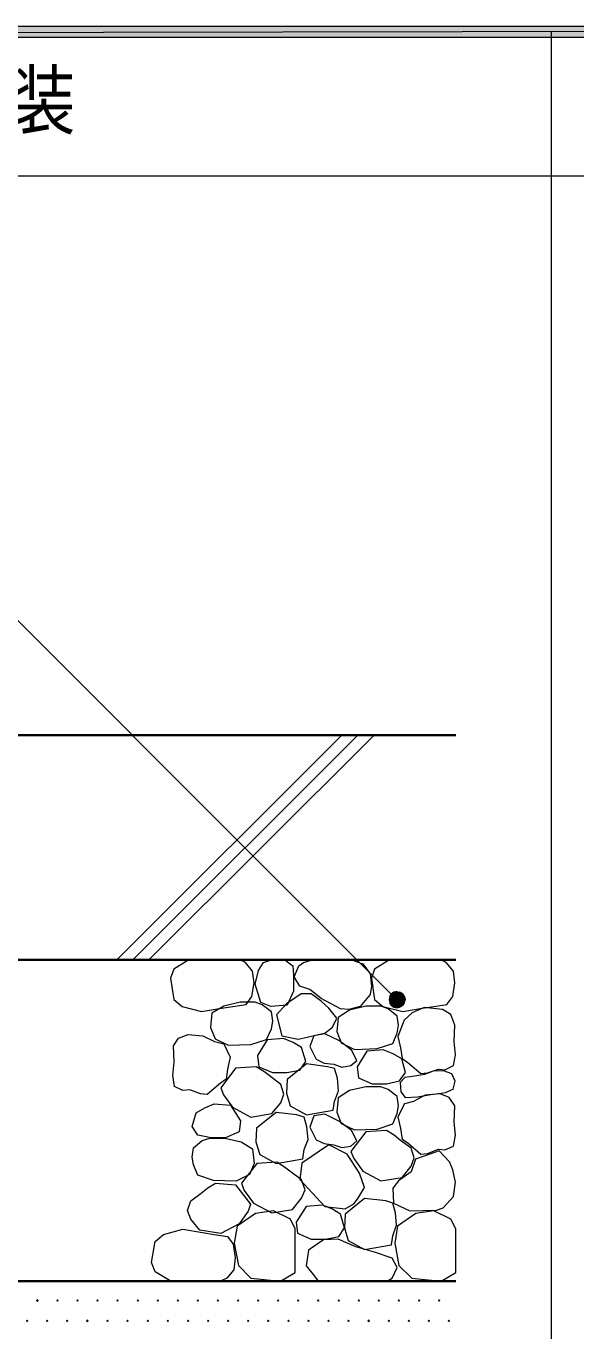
# Model space of a CAD drawing. Header units: millimetres. Extents: x 0 to 420, y 0 to 297.
# Drawn here: x 177.5 to 211.7, y 85.1 to 166.3 of the extents above; entities that cross this region are included whole.
import ezdxf
from ezdxf.enums import TextEntityAlignment as Align

# ---------------------------------------------------------------- set-up
doc = ezdxf.new("R2010")
doc.units = ezdxf.units.MM
doc.styles.add('kst32b', font='NotoSansJP-Variable.ttf')

msp = doc.modelspace()

# ---------------------------------------------------------------- hatches: boundary and pattern name
h = msp.add_hatch(color=7)
h.paths.add_polyline_path([(394.166, 165.629), (394.166, 166.328), (26.183, 165.629), (394.166, 165.629)])
h.paths.add_polyline_path([(394.166, 166.328), (26.183, 165.629), (26.183, 166.328), (394.166, 166.328)])
h = msp.add_hatch(color=7)
h.paths.add_polyline_path([(200.364, 106.193), (200.216, 106.087), (200.554, 105.727), (200.364, 106.193)])
h.paths.add_polyline_path([(200.216, 106.087), (200.554, 105.727), (200.11, 105.918), (200.216, 106.087)])
h.paths.add_polyline_path([(200.554, 105.727), (200.11, 105.918), (200.067, 105.727), (200.554, 105.727)])
h = msp.add_hatch(color=7)
h.paths.add_polyline_path([(200.067, 105.727), (200.11, 105.537), (200.554, 105.727), (200.067, 105.727)])
h.paths.add_polyline_path([(200.11, 105.537), (200.554, 105.727), (200.216, 105.368), (200.11, 105.537)])
h.paths.add_polyline_path([(200.554, 105.727), (200.216, 105.368), (200.364, 105.262), (200.554, 105.727)])
h = msp.add_hatch(color=7)
h.paths.add_polyline_path([(200.914, 106.087), (200.745, 106.193), (200.554, 105.727), (200.914, 106.087)])
h.paths.add_polyline_path([(200.745, 106.193), (200.554, 105.727), (200.554, 106.236), (200.745, 106.193)])
h.paths.add_polyline_path([(200.554, 105.727), (200.554, 106.236), (200.364, 106.193), (200.554, 105.727)])
for points in [[(200.364, 105.262), (200.554, 105.22), (200.554, 105.727), (200.364, 105.262)], [(178.181, 87.037), (178.16, 87.016), (178.139, 86.995), (178.16, 86.974), (178.181, 86.953), (178.202, 86.974), (178.223, 86.995), (178.202, 87.016), (178.181, 87.037)], [(179.43, 87.037), (179.409, 87.016), (179.387, 86.995), (179.409, 86.974), (179.43, 86.953), (179.451, 86.974), (179.472, 86.995), (179.451, 87.016), (179.43, 87.037)], [(180.679, 87.037), (180.658, 87.016), (180.636, 86.995), (180.658, 86.974), (180.679, 86.953), (180.7, 86.974), (180.721, 86.995), (180.7, 87.016), (180.679, 87.037)], [(181.928, 87.037), (181.906, 87.016), (181.885, 86.995), (181.906, 86.974), (181.928, 86.953), (181.949, 86.974), (181.97, 86.995), (181.949, 87.016), (181.928, 87.037)], [(183.176, 87.037), (183.155, 87.016), (183.134, 86.995), (183.155, 86.974), (183.176, 86.953), (183.197, 86.974), (183.219, 86.995), (183.197, 87.016), (183.176, 87.037)], [(184.425, 87.037), (184.404, 87.016), (184.383, 86.995), (184.404, 86.974), (184.425, 86.953), (184.446, 86.974), (184.468, 86.995), (184.446, 87.016), (184.425, 87.037)], [(185.674, 87.037), (185.653, 87.016), (185.632, 86.995), (185.653, 86.974), (185.674, 86.953), (185.695, 86.974), (185.716, 86.995), (185.695, 87.016), (185.674, 87.037)], [(186.923, 87.037), (186.902, 87.016), (186.88, 86.995), (186.902, 86.974), (186.923, 86.953), (186.944, 86.974), (186.965, 86.995), (186.944, 87.016), (186.923, 87.037)], [(188.172, 87.037), (188.151, 87.016), (188.129, 86.995), (188.151, 86.974), (188.172, 86.953), (188.193, 86.974), (188.214, 86.995), (188.193, 87.016), (188.172, 87.037)], [(189.421, 87.037), (189.399, 87.016), (189.378, 86.995), (189.399, 86.974), (189.421, 86.953), (189.442, 86.974), (189.463, 86.995), (189.442, 87.016), (189.421, 87.037)], [(190.669, 87.037), (190.648, 87.016), (190.627, 86.995), (190.648, 86.974), (190.669, 86.953), (190.691, 86.974), (190.712, 86.995), (190.691, 87.016), (190.669, 87.037)], [(191.918, 87.037), (191.897, 87.016), (191.876, 86.995), (191.897, 86.974), (191.918, 86.953), (191.939, 86.974), (191.961, 86.995), (191.939, 87.016), (191.918, 87.037)], [(193.167, 87.037), (193.146, 87.016), (193.125, 86.995), (193.146, 86.974), (193.167, 86.953), (193.188, 86.974), (193.209, 86.995), (193.188, 87.016), (193.167, 87.037)], [(194.416, 87.037), (194.395, 87.016), (194.374, 86.995), (194.395, 86.974), (194.416, 86.953), (194.437, 86.974), (194.458, 86.995), (194.437, 87.016), (194.416, 87.037)], [(195.665, 87.037), (195.644, 87.016), (195.622, 86.995), (195.644, 86.974), (195.665, 86.953), (195.686, 86.974), (195.707, 86.995), (195.686, 87.016), (195.665, 87.037)], [(196.935, 87.037), (196.913, 87.016), (196.892, 86.995), (196.913, 86.974), (196.935, 86.953), (196.956, 86.974), (196.977, 86.995), (196.956, 87.016), (196.935, 87.037)], [(198.184, 87.037), (198.162, 87.016), (198.141, 86.995), (198.162, 86.974), (198.184, 86.953), (198.205, 86.974), (198.226, 86.995), (198.205, 87.016), (198.184, 87.037)], [(199.432, 87.037), (199.411, 87.016), (199.39, 86.995), (199.411, 86.974), (199.432, 86.953), (199.454, 86.974), (199.475, 86.995), (199.454, 87.016), (199.432, 87.037)], [(200.681, 87.037), (200.66, 87.016), (200.639, 86.995), (200.66, 86.974), (200.681, 86.953), (200.702, 86.974), (200.724, 86.995), (200.702, 87.016), (200.681, 87.037)], [(201.93, 87.037), (201.909, 87.016), (201.888, 86.995), (201.909, 86.974), (201.93, 86.953), (201.951, 86.974), (201.972, 86.995), (201.951, 87.016), (201.93, 87.037)], [(203.179, 87.037), (203.158, 87.016), (203.137, 86.995), (203.158, 86.974), (203.179, 86.953), (203.2, 86.974), (203.221, 86.995), (203.2, 87.016), (203.179, 87.037)], [(177.546, 85.788), (177.525, 85.767), (177.504, 85.746), (177.525, 85.725), (177.546, 85.704), (177.567, 85.725), (177.588, 85.746), (177.567, 85.767), (177.546, 85.788)], [(178.795, 85.788), (178.774, 85.767), (178.753, 85.746), (178.774, 85.725), (178.795, 85.704), (178.816, 85.725), (178.837, 85.746), (178.816, 85.767), (178.795, 85.788)], [(180.044, 85.788), (180.022, 85.767), (180.001, 85.746), (180.022, 85.725), (180.044, 85.704), (180.065, 85.725), (180.086, 85.746), (180.065, 85.767), (180.044, 85.788)], [(181.293, 85.788), (181.271, 85.767), (181.25, 85.746), (181.271, 85.725), (181.293, 85.704), (181.314, 85.725), (181.335, 85.746), (181.314, 85.767), (181.293, 85.788)], [(182.541, 85.788), (182.52, 85.767), (182.499, 85.746), (182.52, 85.725), (182.541, 85.704), (182.562, 85.725), (182.584, 85.746), (182.562, 85.767), (182.541, 85.788)], [(183.79, 85.788), (183.769, 85.767), (183.748, 85.746), (183.769, 85.725), (183.79, 85.704), (183.811, 85.725), (183.833, 85.746), (183.811, 85.767), (183.79, 85.788)], [(185.06, 85.788), (185.039, 85.767), (185.018, 85.746), (185.039, 85.725), (185.06, 85.704), (185.081, 85.725), (185.103, 85.746), (185.081, 85.767), (185.06, 85.788)], [(186.309, 85.788), (186.288, 85.767), (186.267, 85.746), (186.288, 85.725), (186.309, 85.704), (186.33, 85.725), (186.351, 85.746), (186.33, 85.767), (186.309, 85.788)], [(187.558, 85.788), (187.537, 85.767), (187.516, 85.746), (187.537, 85.725), (187.558, 85.704), (187.579, 85.725), (187.6, 85.746), (187.579, 85.767), (187.558, 85.788)], [(188.807, 85.788), (188.786, 85.767), (188.764, 85.746), (188.786, 85.725), (188.807, 85.704), (188.828, 85.725), (188.849, 85.746), (188.828, 85.767), (188.807, 85.788)], [(190.055, 85.788), (190.034, 85.767), (190.013, 85.746), (190.034, 85.725), (190.055, 85.704), (190.077, 85.725), (190.098, 85.746), (190.077, 85.767), (190.055, 85.788)], [(191.304, 85.788), (191.283, 85.767), (191.262, 85.746), (191.283, 85.725), (191.304, 85.704), (191.326, 85.725), (191.347, 85.746), (191.326, 85.767), (191.304, 85.788)], [(192.553, 85.788), (192.532, 85.767), (192.511, 85.746), (192.532, 85.725), (192.553, 85.704), (192.574, 85.725), (192.596, 85.746), (192.574, 85.767), (192.553, 85.788)], [(193.802, 85.788), (193.781, 85.767), (193.76, 85.746), (193.781, 85.725), (193.802, 85.704), (193.823, 85.725), (193.844, 85.746), (193.823, 85.767), (193.802, 85.788)], [(195.051, 85.788), (195.03, 85.767), (195.009, 85.746), (195.03, 85.725), (195.051, 85.704), (195.072, 85.725), (195.093, 85.746), (195.072, 85.767), (195.051, 85.788)], [(196.3, 85.788), (196.279, 85.767), (196.257, 85.746), (196.279, 85.725), (196.3, 85.704), (196.321, 85.725), (196.342, 85.746), (196.321, 85.767), (196.3, 85.788)], [(197.549, 85.788), (197.527, 85.767), (197.506, 85.746), (197.527, 85.725), (197.549, 85.704), (197.57, 85.725), (197.591, 85.746), (197.57, 85.767), (197.549, 85.788)], [(198.797, 85.788), (198.776, 85.767), (198.755, 85.746), (198.776, 85.725), (198.797, 85.704), (198.819, 85.725), (198.84, 85.746), (198.819, 85.767), (198.797, 85.788)], [(200.046, 85.788), (200.025, 85.767), (200.004, 85.746), (200.025, 85.725), (200.046, 85.704), (200.067, 85.725), (200.088, 85.746), (200.067, 85.767), (200.046, 85.788)], [(201.295, 85.788), (201.274, 85.767), (201.253, 85.746), (201.274, 85.725), (201.295, 85.704), (201.316, 85.725), (201.337, 85.746), (201.316, 85.767), (201.295, 85.788)], [(202.544, 85.788), (202.523, 85.767), (202.502, 85.746), (202.523, 85.725), (202.544, 85.704), (202.565, 85.725), (202.586, 85.746), (202.565, 85.767), (202.544, 85.788)], [(203.793, 85.788), (203.771, 85.767), (203.75, 85.746), (203.771, 85.725), (203.793, 85.704), (203.814, 85.725), (203.835, 85.746), (203.814, 85.767), (203.793, 85.788)]]:
    msp.add_hatch(color=7).paths.add_polyline_path(points)
h = msp.add_hatch(color=7)
h.paths.add_polyline_path([(201.02, 105.537), (201.062, 105.727), (200.554, 105.727), (201.02, 105.537)])
h.paths.add_polyline_path([(201.062, 105.727), (200.554, 105.727), (201.02, 105.918), (201.062, 105.727)])
h.paths.add_polyline_path([(200.554, 105.727), (201.02, 105.918), (200.914, 106.087), (200.554, 105.727)])
h = msp.add_hatch(color=7)
h.paths.add_polyline_path([(200.554, 105.22), (200.745, 105.262), (200.554, 105.727), (200.554, 105.22)])
h.paths.add_polyline_path([(200.745, 105.262), (200.554, 105.727), (200.914, 105.368), (200.745, 105.262)])
h.paths.add_polyline_path([(200.554, 105.727), (200.914, 105.368), (201.02, 105.537), (200.554, 105.727)])

# ---------------------------------------------------------------- linework, layer by layer
at = {"lineweight": 0}
for points in [[(394.166, 165.629), (394.166, 166.328), (26.183, 165.629)], [(394.166, 166.328), (26.183, 165.629), (26.183, 166.328)], [(200.554, 105.727), (200.11, 105.918), (200.067, 105.727)], [(200.067, 105.727), (200.11, 105.537), (200.554, 105.727)], [(200.216, 106.087), (200.554, 105.727), (200.11, 105.918)], [(200.11, 105.537), (200.554, 105.727), (200.216, 105.368)], [(200.364, 106.193), (200.216, 106.087), (200.554, 105.727)], [(200.554, 105.727), (200.216, 105.368), (200.364, 105.262)], [(200.554, 105.727), (200.554, 106.236), (200.364, 106.193)], [(200.364, 105.262), (200.554, 105.22), (200.554, 105.727)], [(200.745, 106.193), (200.554, 105.727), (200.554, 106.236)], [(200.914, 106.087), (200.745, 106.193), (200.554, 105.727)], [(200.554, 105.727), (201.02, 105.918), (200.914, 106.087)], [(201.062, 105.727), (200.554, 105.727), (201.02, 105.918)], [(200.554, 105.22), (200.745, 105.262), (200.554, 105.727)], [(200.745, 105.262), (200.554, 105.727), (200.914, 105.368)], [(200.554, 105.727), (200.914, 105.368), (201.02, 105.537)], [(201.02, 105.537), (201.062, 105.727), (200.554, 105.727)], [(178.181, 87.037), (178.16, 87.016), (178.139, 86.995), (178.16, 86.974), (178.181, 86.953), (178.202, 86.974), (178.223, 86.995), (178.202, 87.016)], [(179.43, 87.037), (179.409, 87.016), (179.387, 86.995), (179.409, 86.974), (179.43, 86.953), (179.451, 86.974), (179.472, 86.995), (179.451, 87.016)], [(180.679, 87.037), (180.658, 87.016), (180.636, 86.995), (180.658, 86.974), (180.679, 86.953), (180.7, 86.974), (180.721, 86.995), (180.7, 87.016)], [(181.928, 87.037), (181.906, 87.016), (181.885, 86.995), (181.906, 86.974), (181.928, 86.953), (181.949, 86.974), (181.97, 86.995), (181.949, 87.016)], [(183.176, 87.037), (183.155, 87.016), (183.134, 86.995), (183.155, 86.974), (183.176, 86.953), (183.197, 86.974), (183.219, 86.995), (183.197, 87.016)], [(184.425, 87.037), (184.404, 87.016), (184.383, 86.995), (184.404, 86.974), (184.425, 86.953), (184.446, 86.974), (184.468, 86.995), (184.446, 87.016)], [(185.674, 87.037), (185.653, 87.016), (185.632, 86.995), (185.653, 86.974), (185.674, 86.953), (185.695, 86.974), (185.716, 86.995), (185.695, 87.016)], [(186.923, 87.037), (186.902, 87.016), (186.88, 86.995), (186.902, 86.974), (186.923, 86.953), (186.944, 86.974), (186.965, 86.995), (186.944, 87.016)], [(188.172, 87.037), (188.151, 87.016), (188.129, 86.995), (188.151, 86.974), (188.172, 86.953), (188.193, 86.974), (188.214, 86.995), (188.193, 87.016)], [(189.421, 87.037), (189.399, 87.016), (189.378, 86.995), (189.399, 86.974), (189.421, 86.953), (189.442, 86.974), (189.463, 86.995), (189.442, 87.016)], [(190.669, 87.037), (190.648, 87.016), (190.627, 86.995), (190.648, 86.974), (190.669, 86.953), (190.691, 86.974), (190.712, 86.995), (190.691, 87.016)], [(191.918, 87.037), (191.897, 87.016), (191.876, 86.995), (191.897, 86.974), (191.918, 86.953), (191.939, 86.974), (191.961, 86.995), (191.939, 87.016)], [(193.167, 87.037), (193.146, 87.016), (193.125, 86.995), (193.146, 86.974), (193.167, 86.953), (193.188, 86.974), (193.209, 86.995), (193.188, 87.016)], [(194.416, 87.037), (194.395, 87.016), (194.374, 86.995), (194.395, 86.974), (194.416, 86.953), (194.437, 86.974), (194.458, 86.995), (194.437, 87.016)], [(195.665, 87.037), (195.644, 87.016), (195.622, 86.995), (195.644, 86.974), (195.665, 86.953), (195.686, 86.974), (195.707, 86.995), (195.686, 87.016)], [(196.935, 87.037), (196.913, 87.016), (196.892, 86.995), (196.913, 86.974), (196.935, 86.953), (196.956, 86.974), (196.977, 86.995), (196.956, 87.016)], [(198.184, 87.037), (198.162, 87.016), (198.141, 86.995), (198.162, 86.974), (198.184, 86.953), (198.205, 86.974), (198.226, 86.995), (198.205, 87.016)], [(199.432, 87.037), (199.411, 87.016), (199.39, 86.995), (199.411, 86.974), (199.432, 86.953), (199.454, 86.974), (199.475, 86.995), (199.454, 87.016)], [(200.681, 87.037), (200.66, 87.016), (200.639, 86.995), (200.66, 86.974), (200.681, 86.953), (200.702, 86.974), (200.724, 86.995), (200.702, 87.016)], [(201.93, 87.037), (201.909, 87.016), (201.888, 86.995), (201.909, 86.974), (201.93, 86.953), (201.951, 86.974), (201.972, 86.995), (201.951, 87.016)], [(203.179, 87.037), (203.158, 87.016), (203.137, 86.995), (203.158, 86.974), (203.179, 86.953), (203.2, 86.974), (203.221, 86.995), (203.2, 87.016)], [(177.546, 85.788), (177.525, 85.767), (177.504, 85.746), (177.525, 85.725), (177.546, 85.704), (177.567, 85.725), (177.588, 85.746), (177.567, 85.767)], [(178.795, 85.788), (178.774, 85.767), (178.753, 85.746), (178.774, 85.725), (178.795, 85.704), (178.816, 85.725), (178.837, 85.746), (178.816, 85.767)], [(180.044, 85.788), (180.022, 85.767), (180.001, 85.746), (180.022, 85.725), (180.044, 85.704), (180.065, 85.725), (180.086, 85.746), (180.065, 85.767)], [(181.293, 85.788), (181.271, 85.767), (181.25, 85.746), (181.271, 85.725), (181.293, 85.704), (181.314, 85.725), (181.335, 85.746), (181.314, 85.767)], [(182.541, 85.788), (182.52, 85.767), (182.499, 85.746), (182.52, 85.725), (182.541, 85.704), (182.562, 85.725), (182.584, 85.746), (182.562, 85.767)], [(183.79, 85.788), (183.769, 85.767), (183.748, 85.746), (183.769, 85.725), (183.79, 85.704), (183.811, 85.725), (183.833, 85.746), (183.811, 85.767)], [(185.06, 85.788), (185.039, 85.767), (185.018, 85.746), (185.039, 85.725), (185.06, 85.704), (185.081, 85.725), (185.103, 85.746), (185.081, 85.767)], [(186.309, 85.788), (186.288, 85.767), (186.267, 85.746), (186.288, 85.725), (186.309, 85.704), (186.33, 85.725), (186.351, 85.746), (186.33, 85.767)], [(187.558, 85.788), (187.537, 85.767), (187.516, 85.746), (187.537, 85.725), (187.558, 85.704), (187.579, 85.725), (187.6, 85.746), (187.579, 85.767)], [(188.807, 85.788), (188.786, 85.767), (188.764, 85.746), (188.786, 85.725), (188.807, 85.704), (188.828, 85.725), (188.849, 85.746), (188.828, 85.767)], [(190.055, 85.788), (190.034, 85.767), (190.013, 85.746), (190.034, 85.725), (190.055, 85.704), (190.077, 85.725), (190.098, 85.746), (190.077, 85.767)], [(191.304, 85.788), (191.283, 85.767), (191.262, 85.746), (191.283, 85.725), (191.304, 85.704), (191.326, 85.725), (191.347, 85.746), (191.326, 85.767)], [(192.553, 85.788), (192.532, 85.767), (192.511, 85.746), (192.532, 85.725), (192.553, 85.704), (192.574, 85.725), (192.596, 85.746), (192.574, 85.767)], [(193.802, 85.788), (193.781, 85.767), (193.76, 85.746), (193.781, 85.725), (193.802, 85.704), (193.823, 85.725), (193.844, 85.746), (193.823, 85.767)], [(195.051, 85.788), (195.03, 85.767), (195.009, 85.746), (195.03, 85.725), (195.051, 85.704), (195.072, 85.725), (195.093, 85.746), (195.072, 85.767)], [(196.3, 85.788), (196.279, 85.767), (196.257, 85.746), (196.279, 85.725), (196.3, 85.704), (196.321, 85.725), (196.342, 85.746), (196.321, 85.767)], [(197.549, 85.788), (197.527, 85.767), (197.506, 85.746), (197.527, 85.725), (197.549, 85.704), (197.57, 85.725), (197.591, 85.746), (197.57, 85.767)], [(198.797, 85.788), (198.776, 85.767), (198.755, 85.746), (198.776, 85.725), (198.797, 85.704), (198.819, 85.725), (198.84, 85.746), (198.819, 85.767)], [(200.046, 85.788), (200.025, 85.767), (200.004, 85.746), (200.025, 85.725), (200.046, 85.704), (200.067, 85.725), (200.088, 85.746), (200.067, 85.767)], [(201.295, 85.788), (201.274, 85.767), (201.253, 85.746), (201.274, 85.725), (201.295, 85.704), (201.316, 85.725), (201.337, 85.746), (201.316, 85.767)], [(202.544, 85.788), (202.523, 85.767), (202.502, 85.746), (202.523, 85.725), (202.544, 85.704), (202.565, 85.725), (202.586, 85.746), (202.565, 85.767)], [(203.793, 85.788), (203.771, 85.767), (203.75, 85.746), (203.771, 85.725), (203.793, 85.704), (203.814, 85.725), (203.835, 85.746), (203.814, 85.767)]]:
    msp.add_lwpolyline(points, close=True, dxfattribs=at)
at = {"lineweight": 13}
for points in [[(210.164, 45.995), (210.164, 165.989)], [(394.166, 156.993), (26.183, 156.993)], [(200.554, 105.727), (167.471, 138.811)], [(198.12, 122.195), (184.129, 108.204)], [(199.136, 122.195), (185.124, 108.204)], [(187.6, 108.204), (186.669, 107.632), (186.457, 107.061), (186.669, 105.749), (187.198, 105.304), (188.404, 104.987), (189.632, 105.198), (190.352, 105.304), (191.177, 105.431), (191.537, 105.918), (191.664, 106.786), (191.579, 107.505), (191.135, 108.035), (190.775, 108.204)], [(193.59, 108.204), (194.077, 107.844), (194.12, 107.273), (194.12, 106.257), (193.717, 105.389), (192.701, 105.304), (192.087, 105.558), (191.728, 106.701), (191.939, 107.548), (192.257, 108.035), (192.744, 108.204)], [(197.739, 108.204), (198.437, 107.95), (198.882, 107.336), (198.967, 106.574), (198.882, 106.045), (198.268, 105.304), (197.57, 105.114), (197.041, 105.156), (195.834, 105.791), (195.136, 106.362), (194.522, 106.574), (194.162, 107.146), (194.458, 107.844), (194.733, 108.035), (195.305, 108.204)], [(200.088, 108.204), (199.157, 107.632), (198.967, 107.061), (199.157, 105.749), (199.686, 105.304), (200.914, 104.987), (202.121, 105.198), (202.861, 105.304), (203.666, 105.431), (204.026, 105.918), (204.153, 106.786), (204.068, 107.505), (203.623, 108.035), (203.263, 108.204)], [(186.436, 88.223), (185.505, 88.794), (185.293, 89.366), (185.505, 90.678), (186.034, 91.122), (187.24, 91.44), (188.468, 91.228), (189.188, 91.122), (190.013, 90.996), (190.373, 90.509), (190.5, 89.662), (190.415, 88.921), (189.971, 88.392), (189.611, 88.223)], [(199.94, 88.202), (200.258, 88.392), (200.575, 89.048), (200.258, 89.641), (199.157, 90.022), (197.993, 90.339), (196.892, 90.826), (195.982, 90.784), (195.051, 90.128), (194.903, 89.154), (195.432, 88.519), (195.665, 88.202)]]:
    msp.add_lwpolyline(points, dxfattribs=at)
at = {"lineweight": 30}
for points in [[(136.567, 122.195), (204.216, 122.195)], [(136.567, 108.204), (204.216, 108.204)], [(136.567, 88.202), (204.216, 88.202)]]:
    msp.add_lwpolyline(points, dxfattribs=at)
at = {"lineweight": 13}
for points in [[(197.125, 122.195), (183.134, 108.204)], [(195.665, 103.568), (196.067, 103.653), (196.554, 104.013), (196.808, 104.584), (196.321, 105.198), (195.834, 105.643), (195.22, 106.087), (194.606, 106.087), (193.675, 105.473), (193.061, 104.775), (193.4, 103.484), (194.416, 103.272), (194.966, 103.399)], [(192.744, 103.907), (192.828, 104.394), (192.744, 104.966), (192.172, 105.41), (191.728, 105.579), (190.796, 105.579), (189.78, 105.325), (189.039, 104.881), (188.955, 103.992), (189.251, 103.293), (190.055, 102.891), (191.474, 102.934), (192.447, 103.251)], [(200.575, 103.653), (200.66, 104.14), (200.575, 104.712), (200.004, 105.156), (199.559, 105.325), (198.628, 105.325), (197.612, 105.071), (196.892, 104.627), (196.808, 103.738), (197.083, 103.039), (197.908, 102.637), (199.327, 102.679), (200.3, 102.997)], [(203.137, 101.409), (203.539, 101.367), (204.068, 101.621), (204.195, 102.298), (204.11, 103.124), (204.153, 104.14), (203.92, 104.796), (203.391, 105.114), (202.247, 105.241), (201.507, 104.902), (200.999, 104.457), (200.618, 103.441), (200.787, 102.722), (200.872, 102.066), (201.232, 101.812), (202.036, 101.134), (202.459, 101.177)], [(187.664, 100.118), (187.24, 100.076), (186.711, 100.33), (186.605, 101.007), (186.69, 101.833), (186.648, 102.849), (186.965, 103.336), (187.558, 103.568), (188.489, 103.484), (189.209, 103.124), (189.78, 102.976), (190.183, 102.15), (190.013, 101.409), (189.929, 100.775), (189.569, 100.521), (188.743, 99.822), (188.341, 99.864)], [(193.696, 101.198), (194.522, 101.346), (194.882, 101.875), (194.628, 102.743), (194.098, 103.061), (193.506, 103.314), (192.49, 103.23), (191.876, 102.256), (191.961, 101.558), (192.807, 101.198)], [(196.638, 101.706), (197.125, 101.537), (197.697, 101.621), (198.057, 101.939), (197.739, 102.595), (196.977, 103.166), (196.067, 103.611), (195.389, 103.484), (195.136, 102.806), (195.538, 102.023), (196.025, 101.769)], [(199.898, 100.499), (200.724, 100.669), (201.083, 101.198), (200.851, 102.045), (200.321, 102.362), (199.708, 102.616), (198.692, 102.531), (198.078, 101.558), (198.162, 100.859), (199.009, 100.499)], [(192.765, 98.637), (193.336, 99.314), (193.527, 99.843), (193.336, 100.457), (192.68, 100.944), (192.278, 101.261), (191.791, 101.558), (190.521, 101.473), (189.59, 100.245), (189.759, 99.801), (190.331, 99.039), (191.474, 98.425)], [(196.681, 99.399), (196.913, 100.055), (196.85, 100.838), (196.681, 101.452), (196.236, 101.558), (194.924, 101.727), (193.717, 100.753), (193.675, 99.907), (193.908, 99.123), (194.924, 98.552), (196.596, 98.848)], [(203.306, 99.907), (203.581, 99.949), (204.047, 100.161), (204.174, 100.647), (203.962, 101.113), (203.454, 101.304), (202.819, 101.282), (202.269, 101.071), (201.676, 100.965), (201.041, 100.88), (200.766, 100.563), (200.808, 99.991), (201.062, 99.631), (201.845, 99.674), (202.671, 99.822)], [(200.575, 98.637), (200.66, 99.123), (200.575, 99.695), (200.004, 100.139), (199.559, 100.309), (198.628, 100.309), (197.612, 100.076), (196.892, 99.61), (196.808, 98.721), (197.083, 98.023), (197.908, 97.621), (199.327, 97.663), (200.3, 98.002)], [(188.997, 97.134), (188.172, 97.303), (187.812, 97.832), (188.066, 98.679), (188.595, 98.996), (189.188, 99.25), (190.204, 99.166), (190.818, 98.192), (190.733, 97.494), (189.886, 97.134)], [(203.137, 96.414), (203.539, 96.372), (204.068, 96.605), (204.195, 97.303), (204.11, 98.107), (204.153, 99.123), (203.814, 99.631), (203.242, 99.864), (202.311, 99.78), (201.591, 99.399), (201.02, 99.25), (200.618, 98.446), (200.787, 97.705), (200.872, 97.049), (201.232, 96.816), (202.036, 96.118), (202.459, 96.16)], [(194.776, 96.393), (195.03, 97.028), (194.945, 97.811), (194.776, 98.425), (194.331, 98.552), (193.04, 98.7), (191.812, 97.727), (191.77, 96.88), (192.024, 96.097), (193.04, 95.525), (194.691, 95.821)], [(196.638, 96.689), (197.125, 96.52), (197.697, 96.605), (198.057, 96.943), (197.739, 97.578), (196.977, 98.15), (196.067, 98.594), (195.389, 98.488), (195.136, 97.79), (195.538, 97.007), (196.025, 96.774)], [(200.872, 94.657), (201.443, 95.356), (201.634, 95.885), (201.443, 96.478), (200.787, 96.964), (200.385, 97.303), (199.898, 97.578), (198.628, 97.494), (197.697, 96.287), (197.866, 95.843), (198.437, 95.059), (199.559, 94.446)], [(187.896, 95.441), (187.812, 95.927), (187.896, 96.499), (188.447, 96.964), (188.912, 97.113), (189.844, 97.113), (190.86, 96.88), (191.579, 96.435), (191.664, 95.525), (191.389, 94.848), (190.563, 94.425), (189.145, 94.467), (188.172, 94.805)], [(197.866, 93.027), (198.099, 93.303), (198.543, 94.043), (198.226, 94.932), (197.464, 96.118), (196.321, 96.689), (194.649, 95.546), (194.522, 94.53), (196.067, 92.858), (197.337, 92.71)], [(203.01, 92.625), (203.433, 92.773), (204.068, 93.472), (204.195, 94.361), (204.026, 95.144), (203.835, 95.631), (203.179, 96.329), (202.607, 96.118), (201.718, 95.8), (201.443, 95.017), (200.66, 94.446), (200.3, 94.001), (200.343, 93.07), (201.359, 92.583)], [(194.056, 92.668), (194.628, 93.366), (194.839, 93.895), (194.628, 94.509), (193.971, 94.996), (193.569, 95.313), (193.082, 95.61), (191.834, 95.525), (190.881, 94.297), (191.05, 93.853), (191.622, 93.07), (192.765, 92.456)], [(188.299, 91.377), (187.727, 92.075), (187.516, 92.604), (187.727, 93.197), (188.383, 93.684), (188.786, 94.022), (189.272, 94.297), (190.521, 94.213), (191.453, 93.006), (191.304, 92.562), (190.733, 91.779), (189.59, 91.165)], [(196.109, 90.826), (196.935, 90.996), (197.295, 91.525), (197.041, 92.371), (196.511, 92.71), (195.919, 92.943), (194.903, 92.858), (194.289, 91.884), (194.374, 91.186), (195.22, 90.826)], [(200.3, 91.038), (200.533, 91.694), (200.47, 92.456), (200.3, 93.07), (199.856, 93.197), (198.543, 93.345), (197.337, 92.371), (197.295, 91.525), (197.527, 90.741), (198.543, 90.17), (200.216, 90.466)], [(194.225, 91.461), (193.929, 92.075), (192.871, 92.583), (191.749, 92.414), (190.606, 91.63), (190.437, 90.572), (190.691, 89.175), (191.474, 88.392), (193.315, 88.202), (194.225, 88.752)], [(204.216, 91.461), (203.92, 92.075), (202.861, 92.583), (201.739, 92.414), (200.596, 91.63), (200.427, 90.572), (200.681, 89.175), (201.486, 88.392), (203.306, 88.202), (204.216, 88.752)]]:
    msp.add_lwpolyline(points, close=True, dxfattribs=at)

# ---------------------------------------------------------------- texts
at = {"style": 'kst32b'}
msp.add_text('透水性コンクリート舗装', height=3.49081, dxfattribs=at).set_placement((137.689, 159.978), (180.539, 159.978), align=Align.FIT)

doc.saveas('drawing.dxf')
